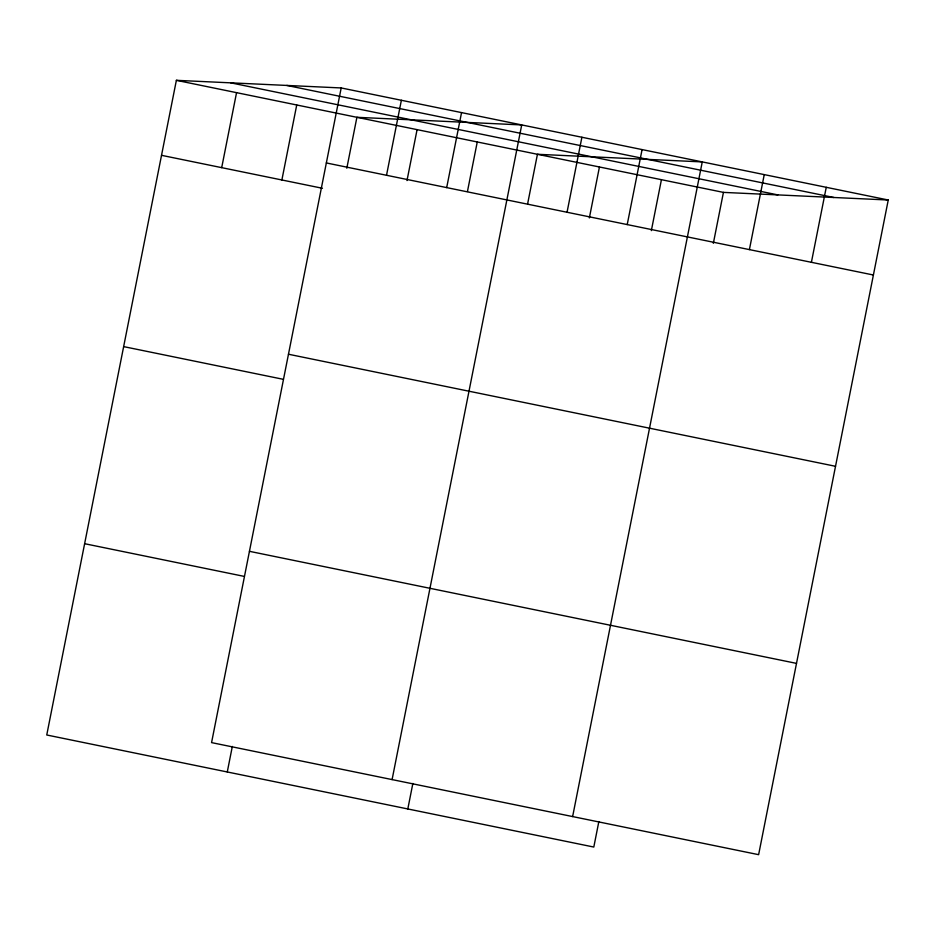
<?xml version="1.0" encoding="UTF-8"?>
<svg xmlns="http://www.w3.org/2000/svg" width="935" height="935" viewBox="0 0 935 935"><rect width="100%" height="100%" fill="white"/><g stroke="black" fill="none" stroke-linecap="round" stroke-linejoin="round"><path stroke-width="1.4" d="M341.193 87.948L211.567 742.612L758.624 854.672L888.25 200.008L341.193 87.948L176.376 80.328L46.75 734.992L593.807 847.052L598.856 821.538M221.7 167.645L236.555 92.659M281.879 179.976L296.734 104.977M227.275 771.971L232.324 746.457M346.815 168.242L356.901 117.307L521.718 124.928L392.092 779.591M386.517 175.277L401.372 100.279M406.994 180.572L417.08 129.638M446.696 187.596L461.539 112.609M467.453 191.488L477.259 141.956M407.812 808.95L412.861 783.437M527.632 203.807L537.438 154.287L702.255 161.907L572.629 816.571M567.042 212.257L581.897 137.258M589.354 217.925L599.44 166.979M627.221 224.575L642.076 149.588M651.344 230.629L661.431 179.684M713.347 243.322L723.433 192.388L888.25 200.008M749.403 249.61L764.246 174.611M811.405 262.303L826.248 187.316M286.8 85.436L833.856 197.495M230.77 82.841L777.826 194.901M176.376 80.328L723.433 192.388M326.338 162.947L873.395 275.007M161.533 155.327L322.47 188.286M288.471 354.236L835.528 466.296M123.654 346.616L283.188 379.294M249.446 551.323L796.503 663.383M84.629 543.702L244.164 576.381"/></g></svg>
